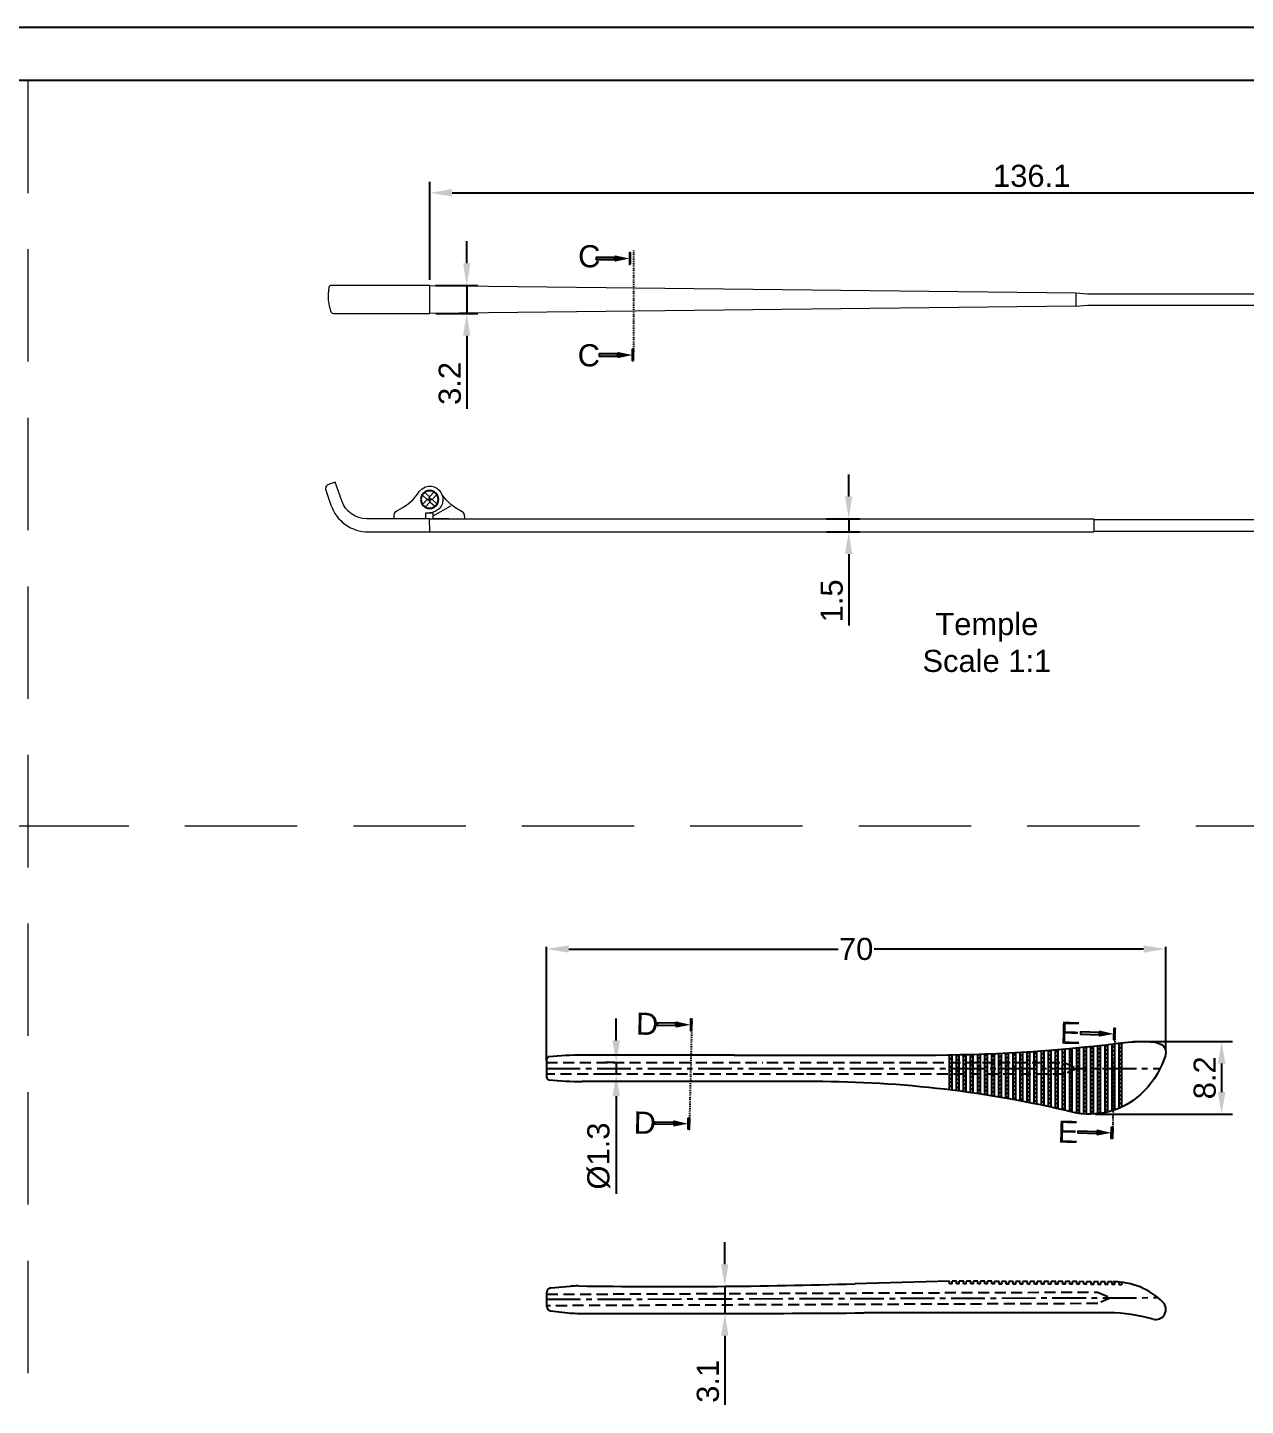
# Model space of a CAD drawing. Header units: millimetres. Extents: x 1399 to 2555, y 1196 to 1555.
# Drawn here: x 2346.1 to 2483.8, y 1398.8 to 1554.6 of the extents above; entities that cross this region are included whole.
import ezdxf
from ezdxf.enums import TextEntityAlignment as Align

# ---------------------------------------------------------------- set-up
doc = ezdxf.new("R2010")
doc.units = ezdxf.units.MM
for name, pattern in [('CENTER2', [28.575, 19.05, -3.175, 3.175, -3.175]), ('HIDDEN', [9.525, 6.35, -3.175]), ('HIDDEN2', [0.1875, 0.125, -0.0625]), ('PHANTOM2', [1.25, 0.625, -0.125, 0.125, -0.125, 0.125, -0.125])]:
    doc.linetypes.add(name, pattern=pattern)
for name, color, linetype in [('Center Line', 2, 'CENTER2'), ('Dimension', 3, 'Continuous'), ('Hidden Line', 1, 'HIDDEN2'), ('Section Line', 6, 'PHANTOM2'), ('Text', 4, 'Continuous')]:
    doc.layers.add(name, color=color, linetype=linetype)
doc.layers.add('odj', color=4, linetype='Continuous', lineweight=35)
doc.layers.add('Section', color=4, linetype='Continuous', lineweight=25)
doc.styles.get("Standard").update_dxf_attribs({"font": 'arial.ttf'})
doc.styles.add('样式 1', font='romant.shx')
doc.dimstyles.new('ISO-25$0', dxfattribs={"dimtxt": 2.5, "dimasz": 2.5, "dimexe": 0.5, "dimexo": 1, "dimgap": 1, "dimtad": 0, "dimtih": 1, "dimtoh": 1, "dimdec": 1, "dimzin": 10, "dimdsep": 46, "dimlunit": 6, "dimtxsty": '样式 1', "dimcen": 0, "dimclrd": 256, "dimclre": 256, "dimclrt": 7, "dimazin": 0, "dimtfac": 1, "dimtdec": 1, "dimtofl": 0, "dimtmove": 0, "dimatfit": 0, "dimfxl": 1, "dimtolj": 1, "dimtzin": 10, "dimarcsym": 0})
doc.dimstyles.new('Standard$0', dxfattribs={"dimtxt": 2.3, "dimasz": 2, "dimexe": 1, "dimexo": 1, "dimgap": 1, "dimtad": 0, "dimtih": 1, "dimtoh": 1, "dimdec": 1, "dimzin": 0, "dimdsep": 46, "dimtxsty": 'Standard', "dimcen": 0, "dimclrd": 4, "dimclre": 4, "dimclrt": 4, "dimadec": 1, "dimazin": 0, "dimtfac": 1, "dimtdec": 1, "dimtofl": 0, "dimtmove": 0, "dimatfit": 0, "dimfxl": 1, "dimtolj": 1, "dimtzin": 0, "dimarcsym": 0})
pattern_1 = [(45, (-3882.27483, 1171.02928), (-0.224506403, 0.224506403), [])]

# ---------------------------------------------------------------- blocks, each defined once
blk = doc.blocks.new('gqqgq')
at = {"color": 7, "lineweight": 13}
for points in [[(538.95, 7.71), (538.61, 7.71), (538.67, 4.14), (539.31, 4.14)], [(538.95, 7.71), (539.14, 7.69), (539.31, 7.59), (539.41, 7.44), (539.79, 6.78), (540.24, 6.17), (540.77, 5.62), (541.38, 5.15)], [(538.99, 4.14), (540.09, 6.15)], [(538.67, 3.33), (538.65, -0.25), (539.09, -0.25)], [(538.67, 3.33), (539.33, 3.33), (539.33, 3.73), (539.31, 4.14)], [(539.35, 4.07), (539.33, 3.73)], [(540.01, 4.34), (540.53, 3.78), (539.97, 3.25)], [(540.81, 3.48), (540.24, 2.95)], [(540.83, 4.05), (540.31, 4.62)], [(541.33, 2.91), (540.81, 3.48)], [(541.4, 4.58), (540.83, 4.05)], [(541.67, 4.28), (541.11, 3.75)], [(541.63, 3.19), (541.11, 3.75)], [(539.54, 0.05), (539.9, 0.73), (540.32, 1.34), (540.83, 1.91), (541.42, 2.4), (541.72, 2.57)], [(539.09, -0.25), (539.28, -0.21), (539.43, -0.1), (539.54, 0.05)]]:
    blk.add_lwpolyline(points, dxfattribs=at)
blk.add_circle((540.82, 3.76), 0.996)
blk.add_open_spline([(541.72, 2.57), (543.74, 4.47), (540.21, 6.7), (539.35, 4.07)], degree=3, dxfattribs=at)
at = {"layer": 'Center Line'}
for points in [[(540.82, 3.52), (540.82, 3.76), (540.58, 3.76)], [(540.82, 4.01), (540.82, 3.76), (541.06, 3.76)]]:
    blk.add_lwpolyline(points, dxfattribs=at)
blk = doc.blocks.new('*D209')
at = {"layer": 'Defpoints', "color": 0, "transparency": 16777216}
for p in [(2527.66, 1535.88), (2391.58, 1525.42), (2527.66, 1523.83)]:
    blk.add_point(p, dxfattribs=at)
at = {"layer": 'Dimension', "color": 0, "lineweight": -2, "transparency": 16777216}
for p, q in [((2391.58, 1526.05), (2391.58, 1537.13)), ((2527.66, 1524.46), (2527.66, 1537.13)), ((2394.08, 1535.88), (2525.16, 1535.88))]:
    blk.add_line(p, q, dxfattribs=at)
at = {"layer": 'Dimension', "color": 0, "transparency": 16777216}
for points in [[(2394.08, 1536.3), (2394.08, 1535.47), (2391.58, 1535.88)], [(2525.16, 1536.3), (2525.16, 1535.47), (2527.66, 1535.88)]]:
    blk.add_solid(points, dxfattribs=at)
at = {"layer": 'Dimension', "color": 0, "transparency": 16777216, "insert": (2459.62, 1537.78), "char_height": 2.5, "attachment_point": 5}
blk.add_mtext('136.1', dxfattribs=at)
blk = doc.blocks.new('_FILLED')
at = {"color": 0, "linetype": 'ByBlock'}
blk.add_solid([(0, 0), (-1, 0.214), (-1, -0.214)], dxfattribs=at)
blk = doc.blocks.new('ER')
at = {"layer": 'Section'}
h = blk.add_hatch(color=6, dxfattribs=at)
h.dxf.hatch_style = 1
h.paths.add_polyline_path([(973.88, -602.3), (973.88, -602.77), (977.63, -602.77), (977.63, -602.3)])
h.paths.add_polyline_path([(980.63, -603.66), (980.87, -603.66), (980.87, -601.41), (980.63, -601.41)])
at = {"layer": 'Section', "color": 6}
for points in [[(980.87, -603.66), (980.87, -601.41), (980.63, -601.41), (980.63, -603.66)], [(977.63, -602.3), (973.88, -602.3), (973.88, -602.77), (977.63, -602.77)]]:
    blk.add_lwpolyline(points, close=True, dxfattribs=at)
at = {"layer": 'Section', "color": 6, "xscale": 3.002185386386005, "yscale": 3.002185386386005, "zscale": 3.002185386386005}
blk.add_blockref('_FILLED', (980.63, -602.54), dxfattribs=at)
blk = doc.blocks.new('*D210')
at = {"layer": 'Defpoints', "color": 0, "transparency": 16777216}
for p in [(2391.58, 1525.42), (2391.61, 1522.23), (2395.74, 1522.23)]:
    blk.add_point(p, dxfattribs=at)
at = {"layer": 'Dimension', "color": 0, "lineweight": -2, "transparency": 16777216}
for p, q in [((2395.74, 1527.92), (2395.74, 1530.42)), ((2392.2, 1525.42), (2396.99, 1525.42)), ((2395.74, 1525.42), (2395.74, 1522.23)), ((2392.24, 1522.23), (2396.99, 1522.23)), ((2395.74, 1519.73), (2395.74, 1511.45))]:
    blk.add_line(p, q, dxfattribs=at)
at = {"layer": 'Dimension', "color": 0, "transparency": 16777216}
for points in [[(2395.33, 1527.92), (2396.16, 1527.92), (2395.74, 1525.42)], [(2395.33, 1519.73), (2396.16, 1519.73), (2395.74, 1522.23)]]:
    blk.add_solid(points, dxfattribs=at)
at = {"layer": 'Dimension', "color": 0, "transparency": 16777216, "insert": (2393.84, 1514.34), "char_height": 2.5, "attachment_point": 5, "rotation": 90}
blk.add_mtext('3.2', dxfattribs=at)
blk = doc.blocks.new('*D212')
at = {"layer": 'Defpoints', "color": 0, "transparency": 16777216}
for p in [(2435.8, 1499.05), (2435.8, 1497.55), (2438.93, 1497.55)]:
    blk.add_point(p, dxfattribs=at)
at = {"layer": 'Dimension', "color": 0, "lineweight": -2, "transparency": 16777216}
for p, q in [((2438.93, 1501.55), (2438.93, 1504.05)), ((2436.42, 1499.05), (2440.18, 1499.05)), ((2438.93, 1499.05), (2438.93, 1497.55)), ((2436.42, 1497.55), (2440.18, 1497.55)), ((2438.93, 1495.05), (2438.93, 1486.97))]:
    blk.add_line(p, q, dxfattribs=at)
at = {"layer": 'Dimension', "color": 0, "transparency": 16777216}
for points in [[(2438.51, 1501.55), (2439.34, 1501.55), (2438.93, 1499.05)], [(2438.51, 1495.05), (2439.34, 1495.05), (2438.93, 1497.55)]]:
    blk.add_solid(points, dxfattribs=at)
at = {"layer": 'Dimension', "color": 0, "transparency": 16777216, "insert": (2437.02, 1489.76), "char_height": 2.5, "attachment_point": 5, "rotation": 90}
blk.add_mtext('1.5', dxfattribs=at)
blk = doc.blocks.new('*D146')
at = {"layer": 'Defpoints', "color": 0, "transparency": 16777216}
for p in [(2404.77, 1450.42), (2474.77, 1438.8), (2404.77, 1437.59)]:
    blk.add_point(p, dxfattribs=at)
at = {"layer": 'Dimension', "color": 3, "lineweight": -2, "transparency": 16777216}
for p, q in [((2404.77, 1437.84), (2404.77, 1450.67)), ((2407.27, 1450.42), (2437.75, 1450.42)), ((2472.27, 1450.42), (2441.8, 1450.42)), ((2474.77, 1439.05), (2474.77, 1450.67))]:
    blk.add_line(p, q, dxfattribs=at)
at = {"layer": 'Dimension', "color": 3, "transparency": 16777216}
for points in [[(2407.27, 1450.84), (2407.27, 1450.01), (2404.77, 1450.42)], [(2472.27, 1450.84), (2472.27, 1450.01), (2474.77, 1450.42)]]:
    blk.add_solid(points, dxfattribs=at)
at = {"layer": 'Dimension', "transparency": 16777216, "insert": (2439.77, 1450.42), "char_height": 2.5, "attachment_point": 5}
blk.add_mtext('\\A1;70', dxfattribs=at)
blk = doc.blocks.new('*D147')
at = {"layer": 'Defpoints', "color": 0, "transparency": 16777216}
for p in [(2470.49, 1439.97), (2466.2, 1431.76), (2481.09, 1431.76)]:
    blk.add_point(p, dxfattribs=at)
at = {"layer": 'Dimension', "color": 0, "lineweight": -2, "transparency": 16777216}
for p, q in [((2471.11, 1439.97), (2482.34, 1439.97)), ((2481.09, 1437.47), (2481.09, 1434.26)), ((2466.83, 1431.76), (2482.34, 1431.76))]:
    blk.add_line(p, q, dxfattribs=at)
at = {"layer": 'Dimension', "color": 0, "transparency": 16777216}
for points in [[(2480.68, 1437.47), (2481.51, 1437.47), (2481.09, 1439.97)], [(2480.68, 1434.26), (2481.51, 1434.26), (2481.09, 1431.76)]]:
    blk.add_solid(points, dxfattribs=at)
at = {"layer": 'Dimension', "color": 0, "transparency": 16777216, "insert": (2479.19, 1435.87), "char_height": 2.5, "attachment_point": 5, "rotation": 90}
blk.add_mtext('8.2', dxfattribs=at)
blk = doc.blocks.new('*D197')
at = {"layer": 'Defpoints', "color": 0, "transparency": 16777216}
for p in [(2413.11, 1437.59), (2412.64, 1436.29), (2413.11, 1436.29)]:
    blk.add_point(p, dxfattribs=at)
at = {"layer": 'Dimension', "color": 0, "lineweight": -2, "transparency": 16777216}
for p, q in [((2412.64, 1440.09), (2412.64, 1442.59)), ((2412.48, 1437.59), (2411.39, 1437.59)), ((2412.64, 1437.59), (2412.64, 1436.29)), ((2412.48, 1436.29), (2411.39, 1436.29)), ((2412.64, 1433.79), (2412.64, 1422.77))]:
    blk.add_line(p, q, dxfattribs=at)
at = {"layer": 'Dimension', "color": 0, "transparency": 16777216}
for points in [[(2412.23, 1440.09), (2413.06, 1440.09), (2412.64, 1437.59)], [(2412.23, 1433.79), (2413.06, 1433.79), (2412.64, 1436.29)]]:
    blk.add_solid(points, dxfattribs=at)
at = {"layer": 'Dimension', "color": 0, "transparency": 16777216, "insert": (2410.67, 1427.03), "char_height": 2.5, "attachment_point": 5, "rotation": 90}
blk.add_mtext('%%C1.3', dxfattribs=at)
blk = doc.blocks.new('*D198')
at = {"layer": 'Defpoints', "color": 0, "transparency": 16777216}
for p in [(2424.58, 1412.31), (2424.59, 1409.23), (2424.92, 1409.23)]:
    blk.add_point(p, dxfattribs=at)
at = {"layer": 'Dimension', "color": 0, "lineweight": -2, "transparency": 16777216}
for p, q in [((2424.92, 1414.81), (2424.92, 1417.31)), ((2424.92, 1412.31), (2424.92, 1409.23)), ((2425.21, 1412.31), (2426.17, 1412.31)), ((2425.21, 1409.23), (2426.17, 1409.23)), ((2424.92, 1406.73), (2424.92, 1398.92))]:
    blk.add_line(p, q, dxfattribs=at)
at = {"layer": 'Dimension', "color": 0, "transparency": 16777216}
for points in [[(2424.5, 1414.81), (2425.34, 1414.81), (2424.92, 1412.31)], [(2424.5, 1406.73), (2425.34, 1406.73), (2424.92, 1409.23)]]:
    blk.add_solid(points, dxfattribs=at)
at = {"layer": 'Dimension', "color": 0, "transparency": 16777216, "insert": (2423.02, 1401.57), "char_height": 2.5, "attachment_point": 5, "rotation": 90}
blk.add_mtext('3.1', dxfattribs=at)

msp = doc.modelspace()

# ---------------------------------------------------------------- hatches: boundary and pattern name
h = msp.add_hatch()
h.set_pattern_fill('ANSI31', color=256, scale=0.1)
h.set_pattern_definition(pattern_1)
h.paths.add_polyline_path([(2457.77475, 1438.73402, -0.000417333), (2457.47475, 1438.71704), (2457.47475, 1433.41885, -0.000609987), (2457.77475, 1433.36389)])
h.paths.add_polyline_path([(2458.57475, 1438.78174, -0.000417442), (2458.27475, 1438.76342), (2458.27475, 1433.2706, -0.000610729), (2458.57475, 1433.21361)])
h.paths.add_polyline_path([(2459.37475, 1438.83303, -0.00041756), (2459.07475, 1438.81338), (2459.07475, 1433.11695, -0.000611499), (2459.37475, 1433.05793)])
h.paths.add_polyline_path([(2460.17475, 1438.8879, -0.000417686), (2459.87475, 1438.86691), (2459.87475, 1432.95788, -0.000612298), (2460.17475, 1432.89683)])
h.paths.add_polyline_path([(2460.97475, 1438.94636, -0.000417821), (2460.67475, 1438.92402), (2460.67475, 1432.79338, -0.000613127), (2460.97475, 1432.73028)])
h.paths.add_polyline_path([(2461.77475, 1439.0084, -0.000417963), (2461.47475, 1438.98472), (2461.47475, 1432.62341, -0.000613985), (2461.77475, 1432.55827)])
h.paths.add_polyline_path([(2462.57475, 1439.07403, -0.000418115), (2462.27475, 1439.049), (2462.27475, 1432.44797, -0.000614873), (2462.57475, 1432.38076)])
h.paths.add_polyline_path([(2463.37475, 1439.14326, -0.000418275), (2463.07475, 1439.11688), (2463.07475, 1432.26702, -0.000615792), (2463.37475, 1432.19773)])
h.paths.add_polyline_path([(2464.17475, 1439.21608, -0.000418443), (2463.87475, 1439.18835), (2463.87475, 1432.08053, -0.000616742), (2464.17475, 1432.00917)])
h.paths.add_polyline_path([(2464.97475, 1439.29251, -0.00041862), (2464.67475, 1439.26343), (2464.67475, 1431.90205, 0.008961993), (2464.97475, 1431.85261)])
h = msp.add_hatch()
h.set_pattern_fill('ANSI31', color=256, scale=0.1)
h.set_pattern_definition(pattern_1)
h.paths.add_polyline_path([(2465.77475, 1439.37254, -0.000418805), (2465.47475, 1439.3421), (2465.47475, 1431.79448, 0.008863376), (2465.77475, 1431.77394)])
h.paths.add_polyline_path([(2466.57475, 1439.45618, -0.000419), (2466.27475, 1439.42439), (2466.27475, 1431.76337, 0.008845684), (2466.57475, 1431.77119)])
h.paths.add_polyline_path([(2467.37475, 1439.54344, -0.000419202), (2467.07475, 1439.51029), (2467.07475, 1431.8079, 0.00890746), (2467.37475, 1431.84428)])
h.paths.add_polyline_path([(2468.17475, 1439.63432, -0.000419414), (2467.87475, 1439.59982), (2467.87475, 1431.92927, 0.009053857), (2468.17475, 1431.99522)])
h.paths.add_polyline_path([(2468.97475, 1439.72883, -0.000419634), (2468.67475, 1439.69297), (2468.67475, 1432.13093, 0.009297882), (2468.97475, 1432.22842)])
h.paths.add_polyline_path([(2469.77475, 1439.82298, 0.002863427), (2469.47475, 1439.7894), (2469.47475, 1432.41909, 0.009663899), (2469.77475, 1432.55134)])
h = msp.add_hatch()
h.set_pattern_fill('ANSI31', color=256, scale=0.1)
h.set_pattern_definition(pattern_1)
h.paths.add_polyline_path([(2450.57475, 1438.46507, -0.000416723), (2450.27475, 1438.46012), (2450.27475, 1434.51329, -0.000604562), (2450.57475, 1434.47623)])
h.paths.add_polyline_path([(2451.37475, 1438.48071, -0.000416758), (2451.07475, 1438.47443), (2451.07475, 1434.41282, -0.000605057), (2451.37475, 1434.37379)])
h.paths.add_polyline_path([(2452.17475, 1438.4999, -0.000416801), (2451.87475, 1438.49229), (2451.87475, 1434.30709, -0.000605578), (2452.17475, 1434.26609)])
h.paths.add_polyline_path([(2452.97475, 1438.52266, -0.000416852), (2452.67475, 1438.51371), (2452.67475, 1434.19611, -0.000606126), (2452.97475, 1434.15313)])
h.paths.add_polyline_path([(2453.77475, 1438.54897, -0.000416912), (2453.47475, 1438.53869), (2453.47475, 1434.07985, -0.000606701), (2453.77475, 1434.03488)])
h.paths.add_polyline_path([(2454.57475, 1438.57885, -0.000416979), (2454.27475, 1438.56723), (2454.27475, 1433.95829, -0.000607303), (2454.57475, 1433.91134)])
h.paths.add_polyline_path([(2455.37475, 1438.61229, -0.000417055), (2455.07475, 1438.59933), (2455.07475, 1433.83144, -0.000607933), (2455.37475, 1433.78249)])
h.paths.add_polyline_path([(2456.17475, 1438.6493, -0.00041714), (2455.87475, 1438.635), (2455.87475, 1433.69925, -0.00060859), (2456.17475, 1433.64831)])
h.paths.add_polyline_path([(2456.97475, 1438.68987, -0.000417232), (2456.67475, 1438.67424), (2456.67475, 1433.56173, -0.000609274), (2456.97475, 1433.50878)])

# ---------------------------------------------------------------- linework, layer by layer
for p, q in [((2550.76199, 1548.5531), (2141.50649, 1548.5531)), ((2458.27475, 1438.76342), (2458.27475, 1433.2706)), ((2458.57475, 1438.78174), (2458.57475, 1433.21361)), ((2459.07475, 1438.81338), (2459.07475, 1433.11695)), ((2459.37475, 1438.83303), (2459.37475, 1433.05793)), ((2459.87475, 1438.86691), (2459.87475, 1432.95788)), ((2460.17475, 1438.8879), (2460.17475, 1432.89683)), ((2460.67475, 1438.92402), (2460.67475, 1432.79338)), ((2460.97475, 1438.94636), (2460.97475, 1432.73028)), ((2461.47475, 1438.98472), (2461.47475, 1432.62341)), ((2461.77475, 1439.0084), (2461.77475, 1432.55827)), ((2462.27475, 1439.049), (2462.27475, 1432.44797)), ((2462.57475, 1439.07403), (2462.57475, 1432.38076)), ((2463.07475, 1439.11688), (2463.07475, 1432.26702)), ((2463.37475, 1439.14326), (2463.37475, 1432.19773)), ((2463.87475, 1439.18835), (2463.87475, 1432.08053)), ((2464.17475, 1439.21608), (2464.17475, 1432.00917)), ((2464.67475, 1439.26343), (2464.67475, 1431.90205)), ((2464.97475, 1439.29251), (2464.97475, 1431.85261)), ((2465.47475, 1439.3421), (2465.47475, 1431.79448)), ((2465.77475, 1439.37254), (2465.77475, 1431.77394)), ((2466.27475, 1439.42439), (2466.27475, 1431.76337)), ((2466.57475, 1439.45618), (2466.57475, 1431.77119)), ((2467.07475, 1439.51029), (2467.07475, 1431.8079)), ((2467.37475, 1439.54344), (2467.37475, 1431.84428)), ((2467.87475, 1439.59982), (2467.87475, 1431.92927)), ((2468.17475, 1439.63432), (2468.17475, 1431.99522)), ((2468.67475, 1439.69297), (2468.67475, 1432.13093)), ((2468.97475, 1439.72883), (2468.97475, 1432.22842)), ((2469.47475, 1439.7894), (2469.47475, 1432.41909)), ((2469.77475, 1439.82298), (2469.77475, 1432.55134)), ((2425.97579, 1438.43807), (2408.77475, 1438.43807)), ((2450.27475, 1438.46012), (2450.27475, 1434.51329)), ((2450.57475, 1438.46507), (2450.57475, 1434.47623)), ((2451.07475, 1438.47443), (2451.07475, 1434.41282)), ((2451.37475, 1438.48071), (2451.37475, 1434.37379)), ((2451.87475, 1438.49229), (2451.87475, 1434.30709)), ((2452.17475, 1438.4999), (2452.17475, 1434.26609)), ((2452.67475, 1438.51371), (2452.67475, 1434.19611)), ((2452.97475, 1438.52266), (2452.97475, 1434.15313)), ((2453.47475, 1438.53869), (2453.47475, 1434.07985)), ((2453.77475, 1438.54897), (2453.77475, 1434.03488)), ((2454.27475, 1438.56723), (2454.27475, 1433.95829)), ((2454.57475, 1438.57885), (2454.57475, 1433.91134)), ((2455.07475, 1438.59933), (2455.07475, 1433.83144)), ((2455.37475, 1438.61229), (2455.37475, 1433.78249)), ((2455.87475, 1438.635), (2455.87475, 1433.69925)), ((2456.17475, 1438.6493), (2456.17475, 1433.64831)), ((2456.67475, 1438.67424), (2456.67475, 1433.56173)), ((2456.97475, 1438.68987), (2456.97475, 1433.50878)), ((2457.47475, 1438.71704), (2457.47475, 1433.41885)), ((2457.77475, 1438.73402), (2457.77475, 1433.36389)), ((2424.09811, 1435.43807), (2408.77475, 1435.43807))]:
    msp.add_line(p, q)
at = {"color": 1, "linetype": 'HIDDEN', "lineweight": 9, "ltscale": 2}
for p, q in [((2346.13424, 1548.5531), (2346.13424, 1292.59229)), ((2154.32411, 1464.34844), (2550.76199, 1464.34844))]:
    msp.add_line(p, q, dxfattribs=at)
at = {"color": 7, "lineweight": 13}
for p, q in [((2391.52303, 1499.05132), (2466.63208, 1499.05132)), ((2466.63208, 1499.05132), (2466.63208, 1497.55132)), ((2466.63208, 1498.9539), (2525.37187, 1498.9393)), ((2391.58214, 1497.55132), (2466.63208, 1497.55132)), ((2466.63208, 1497.6539), (2525.37187, 1497.64732))]:
    msp.add_line(p, q, dxfattribs=at)
at = {"color": 7}
for p, q in [((2405.26954, 1412.1288), (2407.46536, 1412.31496)), ((2450.32996, 1412.88856), (2439.61941, 1412.58666)), ((2450.32621, 1412.59473), (2450.32996, 1412.88856)), ((2450.62619, 1412.5909), (2450.32621, 1412.59473)), ((2450.62619, 1412.5909), (2450.62997, 1412.88745)), ((2451.12999, 1412.88561), (2450.62997, 1412.88745)), ((2451.12615, 1412.58452), (2451.12999, 1412.88561)), ((2451.42617, 1412.58451), (2451.12616, 1412.58562)), ((2451.42617, 1412.58451), (2451.43, 1412.8845)), ((2451.93002, 1412.88265), (2451.43, 1412.8845)), ((2451.92619, 1412.58267), (2451.93002, 1412.88265)), ((2452.2262, 1412.58156), (2451.92619, 1412.58267)), ((2452.2262, 1412.58156), (2452.23003, 1412.88155)), ((2452.73005, 1412.8797), (2452.23003, 1412.88155)), ((2452.72622, 1412.57971), (2452.73005, 1412.8797)), ((2453.02623, 1412.57861), (2452.72622, 1412.57971)), ((2453.02623, 1412.57861), (2453.03006, 1412.8786)), ((2453.53007, 1412.87675), (2453.03006, 1412.8786)), ((2453.52625, 1412.57676), (2453.53007, 1412.87675)), ((2453.82626, 1412.57566), (2453.52625, 1412.57676)), ((2453.82626, 1412.57566), (2453.83008, 1412.87564)), ((2454.3301, 1412.8738), (2453.83008, 1412.87564)), ((2454.32627, 1412.57381), (2454.3301, 1412.8738)), ((2454.62628, 1412.5727), (2454.32627, 1412.57381)), ((2454.62628, 1412.5727), (2454.63011, 1412.87269)), ((2455.13013, 1412.87085), (2454.63011, 1412.87269)), ((2455.1263, 1412.57086), (2455.13013, 1412.87085)), ((2455.42631, 1412.56975), (2455.1263, 1412.57086)), ((2455.42631, 1412.56975), (2455.43014, 1412.86974)), ((2455.93016, 1412.8679), (2455.43014, 1412.86974)), ((2455.92633, 1412.56791), (2455.93016, 1412.8679)), ((2456.22634, 1412.5668), (2455.92633, 1412.56791)), ((2456.22634, 1412.5668), (2456.23017, 1412.86679)), ((2456.73018, 1412.86494), (2456.23017, 1412.86679)), ((2456.72636, 1412.56496), (2456.73018, 1412.86494)), ((2457.02637, 1412.56385), (2456.72636, 1412.56496)), ((2457.02637, 1412.56385), (2457.03019, 1412.86384)), ((2457.53021, 1412.86199), (2457.03019, 1412.86384)), ((2457.52638, 1412.56201), (2457.53021, 1412.86199)), ((2457.82639, 1412.5609), (2457.52638, 1412.56201)), ((2457.82639, 1412.5609), (2457.83022, 1412.86089)), ((2458.33024, 1412.85904), (2457.83022, 1412.86089)), ((2458.32641, 1412.55905), (2458.33024, 1412.85904)), ((2458.62642, 1412.55795), (2458.32641, 1412.55905)), ((2458.62642, 1412.55795), (2458.63025, 1412.85793)), ((2459.13027, 1412.85609), (2458.63025, 1412.85793)), ((2459.12644, 1412.5561), (2459.13027, 1412.85609)), ((2459.42645, 1412.555), (2459.12644, 1412.5561)), ((2459.42645, 1412.555), (2459.43028, 1412.85498)), ((2459.93029, 1412.85314), (2459.43028, 1412.85498)), ((2459.92647, 1412.55315), (2459.93029, 1412.85314)), ((2460.22648, 1412.55204), (2459.92647, 1412.55315)), ((2460.22648, 1412.55204), (2460.2303, 1412.85203)), ((2460.73032, 1412.85019), (2460.2303, 1412.85203)), ((2460.72649, 1412.5502), (2460.73032, 1412.85019)), ((2461.0265, 1412.54909), (2460.72649, 1412.5502)), ((2461.0265, 1412.54909), (2461.03033, 1412.84908)), ((2461.53035, 1412.84723), (2461.03033, 1412.84908)), ((2461.52652, 1412.54725), (2461.53035, 1412.84723)), ((2461.82653, 1412.54614), (2461.52652, 1412.54725)), ((2461.82653, 1412.54614), (2461.83036, 1412.84613)), ((2462.33038, 1412.84428), (2461.83036, 1412.84613)), ((2462.32655, 1412.5443), (2462.33038, 1412.84428)), ((2462.62656, 1412.54319), (2462.32655, 1412.5443)), ((2462.62656, 1412.54319), (2462.63039, 1412.84318)), ((2463.1304, 1412.84133), (2462.63039, 1412.84318)), ((2463.12658, 1412.54134), (2463.1304, 1412.84133)), ((2463.42659, 1412.54024), (2463.12658, 1412.54134)), ((2463.42659, 1412.54024), (2463.43041, 1412.84022)), ((2463.93043, 1412.83838), (2463.43041, 1412.84022)), ((2463.9266, 1412.53839), (2463.93043, 1412.83838)), ((2464.22661, 1412.53729), (2463.9266, 1412.53839)), ((2464.22661, 1412.53729), (2464.23044, 1412.83727)), ((2464.73046, 1412.83543), (2464.23044, 1412.83727)), ((2464.72663, 1412.53544), (2464.73046, 1412.83543)), ((2465.02664, 1412.53433), (2464.72663, 1412.53544)), ((2465.02664, 1412.53433), (2465.03047, 1412.83432)), ((2465.53049, 1412.83248), (2465.03047, 1412.83432)), ((2465.52666, 1412.53249), (2465.53049, 1412.83248)), ((2465.82667, 1412.53138), (2465.52666, 1412.53249)), ((2465.82667, 1412.53138), (2465.8305, 1412.83137)), ((2466.33051, 1412.82953), (2465.8305, 1412.83137)), ((2466.32669, 1412.52954), (2466.33051, 1412.82953)), ((2466.6267, 1412.52843), (2466.32669, 1412.52954)), ((2466.6267, 1412.52843), (2466.63052, 1412.82842)), ((2467.13054, 1412.82657), (2466.63052, 1412.82842)), ((2467.12671, 1412.52659), (2467.13054, 1412.82657)), ((2467.42672, 1412.52548), (2467.12671, 1412.52659)), ((2467.42672, 1412.52548), (2467.43055, 1412.82547)), ((2467.93057, 1412.82362), (2467.43055, 1412.82547)), ((2467.92674, 1412.52363), (2467.93057, 1412.82362)), ((2468.22675, 1412.52253), (2467.92674, 1412.52363)), ((2468.22675, 1412.52253), (2468.23058, 1412.82252)), ((2468.7306, 1412.82067), (2468.23058, 1412.82252)), ((2468.72677, 1412.52068), (2468.7306, 1412.82067)), ((2468.82881, 1412.52031), (2468.72677, 1412.52068)), ((2469.02678, 1412.51936), (2469.03061, 1412.81956)), ((2469.52649, 1412.49391), (2469.53033, 1412.79461)), ((2469.82612, 1412.46268), (2469.82999, 1412.76621)), ((2404.78776, 1410.0433), (2404.81183, 1411.63813)), ((2405.23045, 1409.53905), (2407.15653, 1409.31704)), ((2468.37687, 1409.3203), (2440.67715, 1409.30454))]:
    msp.add_line(p, q, dxfattribs=at)
msp.add_lwpolyline([(2554.80003, 1257.5531), (2554.80003, 1554.5531), (2134.80004, 1554.5531), (2134.80004, 1257.5531)], close=True)
at = {"color": 7, "lineweight": 13}
for points in [[(2380.68864, 1522.22464), (2391.57517, 1522.22464), (2391.57517, 1525.42283), (2380.45566, 1525.42283), (2380.3074, 1525.40165), (2380.2015, 1525.29575), (2380.15914, 1525.16867), (2380.07441, 1524.46973), (2380.09559, 1523.79197), (2380.2015, 1523.09302), (2380.39212, 1522.41526), (2380.5192, 1522.267)], [(2464.62511, 1524.57563), (2464.62511, 1523.07184), (2391.57517, 1522.22464), (2391.57517, 1525.42283)]]:
    msp.add_lwpolyline(points, close=True, dxfattribs=at)
for points in [[(2464.62511, 1524.57562), (2465.9171, 1524.46972)], [(2465.91709, 1524.46973), (2526.3649, 1524.46973)], [(2464.62511, 1523.07184), (2465.9171, 1523.17774)], [(2465.91709, 1523.17774), (2526.3649, 1523.17774)]]:
    msp.add_lwpolyline(points, dxfattribs=at)
msp.add_lwpolyline([(2391.58215, 1497.55132), (2391.52287, 1499.05523), (2384.43921, 1499.05402, -0.31849622), (2381.60805, 1501.06031), (2380.86703, 1503.17116), (2380.12011, 1502.91996, 0.415585727), (2379.80633, 1502.28444), (2380.38267, 1500.59692, 0.320792473), (2384.64116, 1497.55133), (2391.58216, 1497.55133)], format="xyb", dxfattribs=at)
msp.add_lwpolyline([(2425.97579, 1438.43807), (2447.45711, 1438.43807, 0.030492674), (2469.35069, 1439.7745, -0.029639022), (2472.4665, 1439.97003, -0.039974111), (2473.52294, 1439.88906, -0.086358474), (2474.28288, 1439.62987, -0.301316799), (2474.76994, 1438.70447, -0.065474268), (2474.57723, 1437.88731, -0.118331492), (2471.90642, 1433.96602, -0.248029999), (2464.22723, 1431.99661, 0.058867245), (2435.09784, 1435.43807), (2424.09811, 1435.43807)], format="xyb")
at = {"color": 7}
msp.add_lwpolyline([(2408.77475, 1438.43807, 0.023644439), (2405.04308, 1438.23807, 0.383559382), (2404.77475, 1437.93975), (2404.77475, 1435.93639, 0.383559382), (2405.04308, 1435.63807, 0.023644439), (2408.77475, 1435.43807)], format="xyb", dxfattribs=at)
for centre, radius, start, end in [((2408.31013, 1402.35071), 10, 89.5740862, 94.8459362), ((2418.49404, 2140.75601), 728.47573, 269.20483966, 271.66177642), ((2468.89168, 1404.9495), 7.57106, 88.9775752, 90.475796), ((2468.88671, 1404.95188), 7.87106, 44.9376387, 90.394358), ((2468.89168, 1404.9495), 7.87106, 85.3459637, 88.9886735), ((2468.89168, 1404.9495), 7.57106, 82.9103474, 85.1902668), ((2405.31177, 1411.63059), 0.5, 94.8459362, 179.1353431), ((2405.2877, 1410.03576), 0.5, 179.1353431, 263.4247499), ((2408.30161, 1419.25126), 10, 263.4247499, 269.5573117), ((2419.75824, 4283.35726), 2874.12884, 269.77007119, 270.41702239), ((2468.10479, 1389.82219), 19.5, 74.4158616, 89.200541), ((2473.65025, 1409.70506), 1.14172, 254.4158616, 44.9376387)]:
    msp.add_arc(centre, radius, start, end, dxfattribs=at)
at = {"layer": 'Center Line', "ltscale": 0.2}
for p, q in [((2404.77475, 1436.93807), (2474.16084, 1436.93807)), ((2404.7998, 1410.84072), (2473.88842, 1411.02942))]:
    msp.add_line(p, q, dxfattribs=at)
at = {"layer": 'Hidden Line', "color": 1, "ltscale": 10}
for points in [[(2404.77475, 1437.58807), (2429.22307, 1437.58807)], [(2429.68692, 1437.58807), (2463.27475, 1437.58807), (2464.77475, 1436.93807), (2463.27475, 1436.28807), (2434.14304, 1436.28807)], [(2433.84387, 1436.28807), (2404.77475, 1436.28807)], [(2404.80841, 1411.41128), (2467.07631, 1411.65895), (2468.57889, 1411.01492), (2467.08148, 1410.35896), (2404.78879, 1410.11119)]]:
    msp.add_lwpolyline(points, dxfattribs=at)
at = {"layer": 'Section Line'}
for p, q in [((2414.59866, 1529.36734), (2414.59866, 1517.82117)), ((2421.19067, 1442.47742), (2420.89801, 1430.0507)), ((2469.04184, 1441.4513), (2468.74918, 1429.02458))]:
    msp.add_line(p, q, dxfattribs=at).dxf.unprotected_set("ltscale", 0)

# ---------------------------------------------------------------- block references
at = {"linetype": 'Continuous', "xscale": 0.5559712353769681, "yscale": 0.5559712353769681, "zscale": 0.5559712353769681}
for p in [(1868.93525, 1863.44765), (1869.26443, 1852.54072)]:
    msp.add_blockref('ER', p, dxfattribs=at)
at = {"color": 3, "xscale": -1, "rotation": 270.0000000000002}
msp.add_blockref('gqqgq', (2387.79009, 960.40219), dxfattribs=at)
at = {"linetype": 'Continuous', "yscale": 0.555971235376968}
for p, xscale, zscale, rotation in [((1883.88012, 1789.59501), 0.555971235376968, 0.555971235376968, 358.6508963959223), ((1931.73129, 1788.56889), 0.555971235376968, 0.555971235376968, 358.6508963959223), ((1867.84253, 1108.61195), -0.555971235376968, 0.5559712353769681, 178.6508963959224), ((1915.6937, 1107.58583), -0.555971235376968, 0.5559712353769681, 178.6508963959224)]:
    msp.add_blockref('ER', p, dxfattribs=dict(at, xscale=xscale, zscale=zscale, rotation=rotation))

# ---------------------------------------------------------------- texts
at = {"layer": 'odj'}
for s, p in [('D', (2416.14225, 1441.97025, 0)), ('E', (2463.99342, 1440.94413, 0)), ('D', (2415.87907, 1430.79497, 0)), ('E', (2463.73023, 1429.76885, 0))]:
    msp.add_text(s, height=2.5, rotation=358.6508964, dxfattribs=at).set_placement(p, align=Align.MIDDLE_CENTER)
at = {"layer": 'odj', "char_height": 2.5, "attachment_point": 5}
for insert in [(2409.59576, 1528.69246), (2409.54932, 1517.49832)]:
    msp.add_mtext_dynamic_manual_height_columns('C', width=17.5973544, gutter_width=12.5, heights=[0], dxfattribs=dict(at, insert=insert))
at = {"layer": 'Text', "insert": (2454.54808, 1487.13356), "char_height": 2.5, "width": 82.8673312, "attachment_point": 5}
msp.add_mtext('\\P\\pxqc;Temple\\PScale 1:1', dxfattribs=at)

# ---------------------------------------------------------------- dimensions: what is measured, and where the dimension line sits
at = {"layer": 'Dimension'}
dim = msp.add_linear_dim(base=(2527.65688, 1535.88171), p1=(2391.57517, 1525.42283), p2=(2527.65688, 1523.83432), dimstyle='ISO-25$0', override={"dimexe": 1.25, "dimexo": 0.625, "dimgap": 0.625, "dimtad": 1, "dimtih": 0, "dimtoh": 0, "dimzin": 8, "dimlunit": 2, "dimtxsty": 'Standard', "dimcen": 2.5, "dimclrd": 0, "dimclre": 0, "dimclrt": 0, "dimadec": 0, "dimtp": 0.2, "dimtm": 0.2, "dimtdec": 2, "dimtofl": 1, "dimatfit": 3, "dimtolj": 0, "dimtzin": 8}, dxfattribs=at)
dim.commit()
dim.dimension.update_dxf_attribs({"geometry": '*D209', "text_midpoint": (2459.61603, 1537.784)})
for base, p1, p2, picture, middle in [((2395.74377, 1522.22507), (2391.57517, 1525.42283), (2391.61226, 1522.22507), '*D210', (2393.84149, 1514.33797)), ((2438.92512, 1497.55132), (2435.79884, 1499.05132), (2435.79884, 1497.55132), '*D212', (2437.02369, 1489.75886)), ((2481.09439, 1431.76308), (2470.48914, 1439.97007), (2466.20389, 1431.76308), '*D147', (2479.19295, 1435.86657)), ((2424.91955, 1409.23247), (2424.5827, 1412.30573), (2424.58787, 1409.23247), '*D198', (2423.01727, 1401.57388))]:
    dim = msp.add_linear_dim(base=base, p1=p1, p2=p2, angle=90, dimstyle='ISO-25$0', override={"dimexe": 1.25, "dimexo": 0.625, "dimgap": 0.625, "dimtad": 1, "dimtih": 0, "dimtoh": 0, "dimzin": 8, "dimlunit": 2, "dimtxsty": 'Standard', "dimcen": 2.5, "dimclrd": 0, "dimclre": 0, "dimclrt": 0, "dimadec": 0, "dimtp": 0.2, "dimtm": 0.2, "dimtdec": 2, "dimtofl": 1, "dimatfit": 3, "dimtolj": 0, "dimtzin": 8}, dxfattribs=at)
    dim.commit()
    dim.dimension.update_dxf_attribs({"geometry": picture, "text_midpoint": middle})
dim = msp.add_linear_dim(base=(2404.77475, 1450.42305), p1=(2474.77475, 1438.79975), p2=(2404.77475, 1437.58807), dimstyle='Standard$0', override={"dimtxt": 2.5, "dimasz": 2.5, "dimexe": 0.25, "dimexo": 0.25, "dimgap": 0.25, "dimdec": 0, "dimclrd": 3, "dimclre": 3, "dimclrt": 256, "dimadec": 2, "dimtdec": 2, "dimatfit": 3}, dxfattribs=at)
dim.commit()
dim.dimension.update_dxf_attribs({"geometry": '*D146', "text_midpoint": (2439.77475, 1450.42305), "dimtype": 160})
dim = msp.add_linear_dim(base=(2412.64434, 1436.28807), p1=(2413.10598, 1437.58807), p2=(2413.10598, 1436.28807), angle=90, text='%%C<>', dimstyle='ISO-25$0', override={"dimexe": 1.25, "dimexo": 0.625, "dimgap": 0.625, "dimtad": 1, "dimtih": 0, "dimtoh": 0, "dimzin": 8, "dimlunit": 2, "dimtxsty": 'Standard', "dimcen": 2.5, "dimclrd": 0, "dimclre": 0, "dimclrt": 0, "dimadec": 0, "dimtp": 0.2, "dimtm": 0.2, "dimtdec": 2, "dimtofl": 1, "dimatfit": 3, "dimtolj": 0, "dimtzin": 8}, dxfattribs=at)
dim.commit()
dim.dimension.update_dxf_attribs({"geometry": '*D197', "text_midpoint": (2410.67299, 1427.02732)})

doc.saveas('drawing.dxf')
